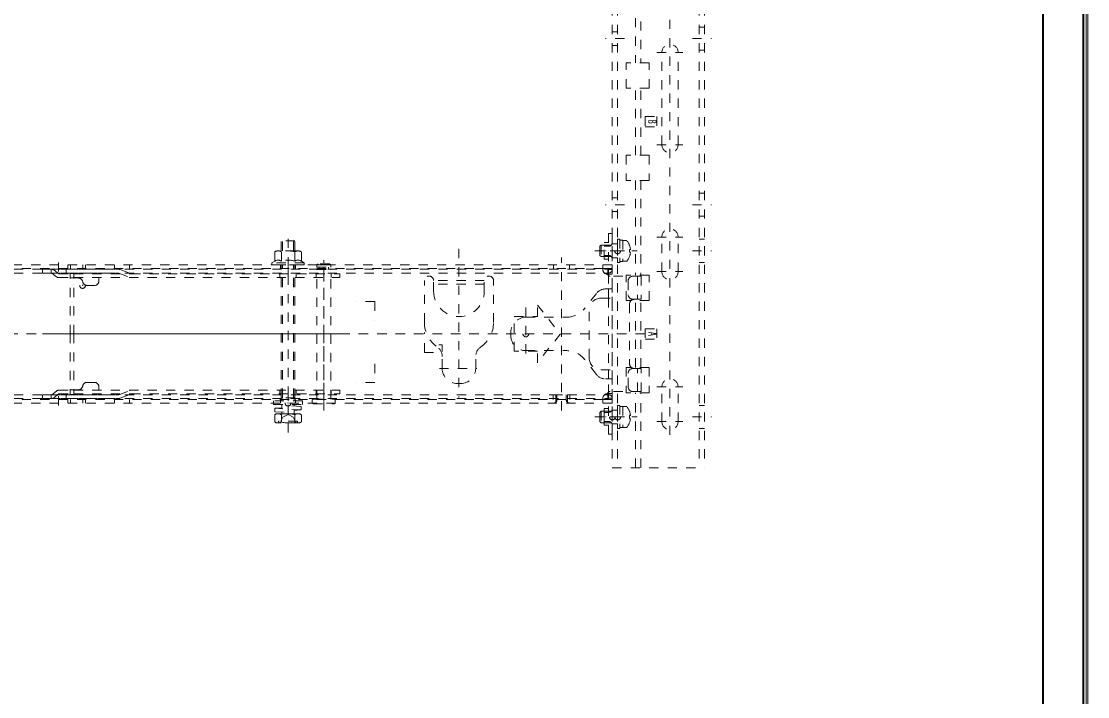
# Model space of a CAD drawing. Units: millimetres, scale not verified. Extents: x -63 to 62, y -57 to 57.
# Drawn here: x -6.43 to 5.13, y -0.61 to 6.71 of the extents above; entities that cross this region are included whole.
import ezdxf
from ezdxf.enums import TextEntityAlignment as Align

# ---------------------------------------------------------------- set-up
doc = ezdxf.new("R2010")
doc.units = ezdxf.units.MM
doc.header["$LTSCALE"] = 0.125
doc.header["$PDMODE"] = 32
doc.header["$PDSIZE"] = 0.0625
doc.linetypes.add('USER1', pattern=[1.4, 0.7, -0.7])
doc.layers.add('0-5_GAIKEI', color=1, linetype='USER1', lineweight=18)
doc.styles.add('ＭＳ ゴシック', font='')
doc.styles.get('ＭＳ ゴシック').set_extended_font_data('MS Gothic')

msp = doc.modelspace()

# ---------------------------------------------------------------- linework, layer by layer
at = {"layer": '0-5_GAIKEI', "linetype": 'Continuous'}
for p, q in [((5.1289, 29.8641), (5.1289, -6.8727)), ((5.0761, 29.8082), (5.0761, -6.8168)), ((5.079, -6.8168), (5.079, 29.8082)), ((5.0862, 29.8082), (5.0862, -6.8168)), ((4.6386, -6.4293), (4.6386, 29.4207)), ((4.6511, -6.4293), (4.6511, 29.4207))]:
    msp.add_line(p, q, dxfattribs=at)
at = {"layer": '0-5_GAIKEI'}
for p, q in [((-0.0239, 21.8707), (-0.0239, 1.8707)), ((0.0336, 21.8707), (0.0336, 1.8707)), ((0.9186, 21.8707), (0.9186, 1.8707)), ((0.9761, 21.8707), (0.9761, 1.8707)), ((0.6011, 21.5253), (0.6011, 2.179)), ((0.2261, 11.7433), (0.2261, 6.2582)), ((0.2836, 11.7072), (0.2836, 6.2582)), ((0.0336, 6.5957), (-0.0239, 6.5957)), ((0.9761, 6.6457), (0.9186, 6.6457)), ((0.1086, 6.5207), (-0.0989, 6.5207)), ((0.8436, 6.5207), (1.0511, 6.5207)), ((0.0336, 6.4457), (-0.0239, 6.4457)), ((0.4593, 6.3707), (0.7389, 6.3707)), ((0.5136, 5.3707), (0.5136, 6.3707)), ((0.6886, 5.3707), (0.6886, 6.3707)), ((0.9761, 6.3957), (0.9186, 6.3957)), ((0.3761, 6.2582), (0.1261, 6.2582)), ((0.1261, 5.9832), (0.1261, 6.2582)), ((0.3761, 5.9832), (0.3761, 6.2582)), ((0.3761, 5.9832), (0.1261, 5.9832)), ((0.2261, 5.2582), (0.2261, 5.9832)), ((0.2836, 5.2582), (0.2836, 5.9832)), ((0.3336, 5.6769), (0.4586, 5.6769)), ((0.3336, 5.6769), (0.3336, 5.5644)), ((0.4586, 5.6769), (0.4586, 5.5644)), ((0.3336, 5.5644), (0.4586, 5.5644)), ((0.4593, 5.3707), (0.7389, 5.3707)), ((0.3761, 5.2582), (0.1261, 5.2582)), ((0.1261, 5.2582), (0.1261, 4.9832)), ((0.3761, 5.2582), (0.3761, 4.9832)), ((0.3761, 4.9832), (0.1261, 4.9832)), ((0.2261, 4.9832), (0.2261, 3.9582)), ((0.2836, 4.9832), (0.2836, 3.9582)), ((0.0336, 4.7957), (-0.0239, 4.7957)), ((0.9761, 4.8457), (0.9186, 4.8457)), ((0.1086, 4.7207), (-0.0989, 4.7207)), ((0.0336, 4.6457), (-0.0239, 4.6457)), ((0.8436, 4.7207), (1.0511, 4.7207)), ((0.9761, 4.5957), (0.9186, 4.5957)), ((-0.0639, 4.4082), (-0.0239, 4.4082)), ((-0.0639, 4.4082), (-0.0639, 4.0207)), ((-0.0239, 4.4082), (-0.0239, 4.0207)), ((-3.6142, 4.2207), (-3.6142, 4.3307)), ((-3.4642, 4.3307), (-3.6142, 4.3307)), ((-3.5992, 4.2207), (-3.5992, 4.3307)), ((-3.5392, 4.3524), (-3.5392, 2.2307)), ((-3.4792, 4.2207), (-3.4792, 4.3307)), ((-3.4642, 4.2207), (-3.4642, 4.3307)), ((-0.1589, 4.2699), (-0.1456, 4.2832)), ((-0.1456, 4.2832), (-0.1456, 4.1582)), ((-0.1456, 4.2832), (-0.1139, 4.2832)), ((-0.1139, 4.1307), (-0.1139, 4.3107)), ((-0.0639, 4.3107), (-0.1139, 4.3107)), ((-0.1139, 4.1307), (-0.1139, 4.3107)), ((-0.1139, 4.3107), (-0.0639, 4.3107)), ((-0.0349, 4.2832), (-0.1139, 4.2832)), ((0.0336, 4.2957), (-0.0239, 4.2957)), ((0.0336, 4.3457), (0.0336, 4.0957)), ((0.0586, 4.3457), (0.0336, 4.3457)), ((0.0586, 4.3457), (0.0586, 4.0957)), ((0.0911, 4.3357), (0.0586, 4.3357)), ((0.0911, 4.3357), (0.0911, 4.1057)), ((0.0911, 4.3332), (0.1323, 4.3332)), ((0.4593, 4.3707), (0.7389, 4.3707)), ((0.5136, 3.9957), (0.5136, 4.3707)), ((0.6886, 3.9957), (0.6886, 4.3707)), ((0.9761, 4.3457), (0.9186, 4.3457)), ((-3.6836, 4.1089), (-3.6836, 4.21)), ((-3.431, 4.2207), (-3.6475, 4.2207)), ((-3.6114, 4.1089), (-3.6114, 4.21)), ((-3.4671, 4.1089), (-3.4671, 4.21)), ((-3.3949, 4.1089), (-3.3949, 4.21)), ((-1.6864, 4.2431), (-1.6864, 2.6328)), ((-0.2127, 4.2207), (0.2454, 4.2207)), ((0.0511, 4.2207), (-0.1889, 4.2207)), ((-0.1589, 4.2699), (-0.1589, 4.1715)), ((-0.1589, 4.1715), (-0.1456, 4.1582)), ((-0.0639, 4.2707), (-0.1139, 4.2707)), ((-0.0639, 4.1707), (-0.1139, 4.1707)), ((0.1086, 4.2207), (-0.0989, 4.2207)), ((0.1629, 4.2057), (0.1629, 4.2357)), ((0.1729, 4.2357), (0.1629, 4.2357)), ((0.1729, 4.2057), (0.1629, 4.2057)), ((0.8436, 4.2207), (1.0511, 4.2207)), ((-0.0239, 4.0707), (-11.8739, 4.0707)), ((-6.0267, 4.0957), (-6.0267, 3.9007)), ((-5.9255, 4.0707), (-5.9255, 4.0307)), ((-5.8955, 4.0707), (-5.8955, 4.0307)), ((-5.763, 4.0707), (-5.763, 4.0307)), ((-5.733, 4.0707), (-5.733, 4.0307)), ((-5.4189, 4.0707), (-5.4189, 4.0307)), ((-5.2564, 4.0707), (-5.2564, 4.0307)), ((-3.7142, 4.0907), (-3.6836, 4.1089)), ((-3.3642, 4.0907), (-3.7142, 4.0907)), ((-3.7142, 4.0707), (-3.7142, 4.0907)), ((-3.3642, 4.0707), (-3.7142, 4.0707)), ((-3.6205, 4.0707), (-3.6205, 4.0307)), ((-3.5992, 2.6282), (-3.5992, 4.0707)), ((-3.4792, 2.6282), (-3.4792, 4.0707)), ((-3.4642, 2.6282), (-3.4642, 4.0707)), ((-3.458, 4.0707), (-3.458, 4.0307)), ((-3.3642, 4.0907), (-3.3949, 4.1089)), ((-3.3642, 4.0707), (-3.3642, 4.0907)), ((-3.2267, 4.0694), (-3.2142, 4.0819)), ((-3.2267, 4.0694), (-3.0767, 4.0694)), ((-3.2267, 4.0694), (-3.2267, 4.0444)), ((-3.0892, 4.0819), (-3.2142, 4.0819)), ((-3.1517, 2.4894), (-3.1517, 4.1201)), ((-3.0767, 4.0694), (-3.0892, 4.0819)), ((-3.0767, 4.0694), (-3.0767, 4.0444)), ((-0.6614, 4.0707), (-0.6614, 4.0307)), ((-0.5739, 2.4907), (-0.5739, 4.1482)), ((-0.4864, 4.0707), (-0.4864, 4.0307)), ((-0.1456, 4.1582), (-0.1139, 4.1582)), ((-0.1264, 4.0707), (-0.1264, 4.0181)), ((-0.0349, 4.1582), (-0.1139, 4.1582)), ((-0.0639, 4.1307), (-0.1139, 4.1307)), ((-0.0639, 4.1307), (-0.1139, 4.1307)), ((0.0336, 4.1457), (-0.0239, 4.1457)), ((-0.0239, 4.0307), (-0.0239, 4.0707)), ((0.0336, 4.0957), (0.0586, 4.0957)), ((0.0586, 4.1057), (0.0911, 4.1057)), ((0.0911, 4.1082), (0.1323, 4.1082)), ((0.9761, 4.0957), (0.9186, 4.0957)), ((-11.9089, 4.0207), (-0.0639, 4.0207)), ((-11.9089, 3.9807), (-0.0639, 3.9807)), ((-0.1264, 4.0307), (-11.3489, 4.0307)), ((-6.2017, 4.0207), (-5.3736, 4.0207)), ((-6.108, 4.0207), (-6.108, 3.9807)), ((-6.0992, 3.9807), (-6.0497, 3.9398)), ((-6.0738, 4.0115), (-6.0242, 3.9707)), ((-6.0242, 3.9707), (-5.9017, 3.9707)), ((-6.0242, 3.9307), (-5.9017, 3.9307)), ((-5.9455, 4.0207), (-5.9455, 3.9807)), ((-5.9017, 3.3207), (-5.9017, 3.9769)), ((-5.9017, 3.9769), (-5.8617, 3.9769)), ((-5.8617, 3.3207), (-5.8617, 3.9769)), ((-5.8617, 3.9707), (-5.2401, 3.9707)), ((-5.8617, 3.9307), (-2.9767, 3.9307)), ((-5.5892, 3.8957), (-5.5892, 3.9307)), ((-5.3736, 3.9807), (-5.2549, 3.9335)), ((-5.3589, 4.0179), (-5.2401, 3.9707)), ((-5.2401, 3.9707), (-2.9767, 3.9707)), ((-3.6267, 3.9707), (-3.6267, 3.9307)), ((-3.5392, 4.0457), (-3.5392, 3.8507)), ((-3.4517, 3.9707), (-3.4517, 3.9307)), ((-3.233, 3.9707), (-3.233, 3.9307)), ((-3.2267, 4.0444), (-3.0767, 4.0444)), ((-3.2267, 4.0194), (-3.0767, 4.0194)), ((-3.2267, 2.6144), (-3.2267, 4.0194)), ((-3.2017, 4.0444), (-3.2017, 4.0194)), ((-3.1517, 4.0457), (-3.1517, 3.8507)), ((-3.1517, 3.3207), (-3.1517, 3.9307)), ((-3.1017, 4.0444), (-3.1017, 4.0194)), ((-3.0767, 2.6144), (-3.0767, 4.0194)), ((-3.0705, 3.9707), (-3.0705, 3.9307)), ((-2.9767, 3.9307), (-2.9767, 3.9707)), ((-0.0239, 4.0307), (-0.1264, 4.0307)), ((-0.0764, 3.9682), (-0.0239, 3.9682)), ((-0.0739, 3.9807), (-0.0739, 4.0207)), ((-0.0739, 3.9707), (-0.0739, 3.9807)), ((-0.0639, 4.0182), (-0.0639, 3.9682)), ((-0.0239, 4.0182), (-0.0639, 4.0182)), ((-0.0639, 3.9682), (-0.0639, 3.8082)), ((0.2886, 3.9457), (-0.0489, 3.9457)), ((-0.0239, 2.6232), (-0.0239, 4.0182)), ((0.3761, 3.9582), (0.1261, 3.9582)), ((0.2486, 3.9457), (0.2486, 3.6957)), ((0.2886, 3.9457), (0.2886, 3.6957)), ((0.3761, 3.6832), (0.3761, 3.9582)), ((0.4593, 3.9957), (0.7389, 3.9957)), ((-5.9017, 3.9269), (-5.8617, 3.9269)), ((-5.8142, 3.9269), (-5.8617, 3.9269)), ((-5.6392, 3.8457), (-5.716, 3.8457)), ((-2.0614, 3.4457), (-2.0614, 3.8982)), ((-1.4114, 3.8982), (-1.9614, 3.8982)), ((-1.9614, 3.7832), (-1.9614, 3.8982)), ((-1.4114, 3.8582), (-1.9614, 3.8582)), ((-1.4114, 3.7832), (-1.4114, 3.8982)), ((-1.3114, 3.4457), (-1.3114, 3.8982)), ((0.1486, 3.8957), (0.1486, 3.7457)), ((-0.1963, 3.7603), (-0.3239, 3.5977)), ((-0.1489, 3.7082), (-0.0239, 3.7082)), ((-0.0239, 3.8082), (-0.0979, 3.8082)), ((-0.0639, 3.8082), (-0.0639, 3.7082)), ((-0.0639, 3.7082), (-0.0639, 2.9332)), ((-2.5989, 3.6707), (-2.7989, 3.6707)), ((-2.5989, 3.6707), (-2.5989, 3.4707)), ((-0.9614, 3.6082), (-0.9614, 3.0332)), ((0.1636, 3.6457), (0.1636, 2.9957)), ((0.2886, 3.6957), (0.1986, 3.6957)), ((0.2261, 2.9582), (0.2261, 3.6832)), ((0.2836, 2.9582), (0.2836, 3.6832)), ((-1.0864, 3.5082), (-0.8364, 3.5082)), ((-1.0864, 3.1332), (-1.0864, 3.5082)), ((-0.9614, 3.5019), (-0.5181, 3.5019)), ((-0.2739, 3.0582), (-0.2739, 3.5832)), ((0.3336, 3.3769), (0.3336, 3.2644)), ((0.3336, 3.3769), (0.4586, 3.3769)), ((0.4586, 3.3769), (0.4586, 3.2644)), ((-12.374, 3.3207), (0.4532, 3.3207)), ((0.1305, 3.3207), (-11.7381, 3.3207)), ((-2.9767, 3.3207), (-6.2017, 3.3207)), ((-5.9017, 3.3207), (-5.9017, 2.6644)), ((-5.8617, 3.3207), (-5.8617, 2.6644)), ((-3.1517, 3.3207), (-3.1517, 2.7107)), ((-2.0614, 3.1207), (-2.0614, 3.3358)), ((-1.1239, 3.3019), (-1.1239, 3.3394)), ((0.3336, 3.2644), (0.4586, 3.2644)), ((-1.8677, 3.2008), (-1.9049, 3.2008)), ((-1.8677, 3.2008), (-1.8677, 3.1314)), ((-0.8364, 3.1332), (-1.0864, 3.1332)), ((-0.9614, 3.1394), (-0.5181, 3.1394)), ((-2.0614, 3.1207), (-1.9629, 3.1207)), ((-1.8677, 2.9457), (-1.8677, 3.0758)), ((-1.5052, 2.9457), (-1.5052, 3.0758)), ((-0.1963, 2.881), (-0.3239, 3.0437)), ((-2.5989, 2.9957), (-2.5989, 2.7957)), ((-1.899, 2.9457), (-1.4934, 2.9457)), ((-0.1489, 2.9332), (-0.0239, 2.9332)), ((-0.0639, 2.9332), (-0.0639, 2.8332)), ((0.1486, 2.7457), (0.1486, 2.8957)), ((0.2886, 2.9457), (0.1986, 2.9457)), ((0.2486, 2.6957), (0.2486, 2.9457)), ((0.2886, 2.6957), (0.2886, 2.9457)), ((0.3761, 2.9582), (0.3761, 2.6832)), ((-5.6392, 2.7957), (-5.716, 2.7957)), ((-3.5392, 2.5957), (-3.5392, 2.7907)), ((-3.1517, 2.5957), (-3.1517, 2.7907)), ((-2.5989, 2.7957), (-2.7989, 2.7957)), ((-1.7052, 2.7832), (-1.6677, 2.7832)), ((-0.0239, 2.8332), (-0.0979, 2.8332)), ((-0.0639, 2.6732), (-0.0639, 2.8332)), ((-11.9089, 2.6607), (-0.0639, 2.6607)), ((-6.108, 2.6207), (-6.108, 2.6607)), ((-6.0992, 2.6607), (-6.0497, 2.7015)), ((-6.0738, 2.6298), (-6.0242, 2.6707)), ((-6.0267, 2.5457), (-6.0267, 2.7407)), ((-6.0242, 2.7107), (-5.9017, 2.7107)), ((-6.0242, 2.6707), (-5.9017, 2.6707)), ((-5.9455, 2.6207), (-5.9455, 2.6607)), ((-5.9017, 2.7144), (-5.8617, 2.7144)), ((-5.9017, 2.6644), (-5.8617, 2.6644)), ((-5.8142, 2.7144), (-5.8617, 2.7144)), ((-5.8617, 2.7107), (-2.9767, 2.7107)), ((-5.8617, 2.6707), (-5.2401, 2.6707)), ((-5.5892, 2.7457), (-5.5892, 2.7107)), ((-5.3736, 2.6607), (-5.2549, 2.7079)), ((-5.3589, 2.6235), (-5.2401, 2.6707)), ((-5.2401, 2.6707), (-2.9767, 2.6707)), ((-3.6267, 2.6707), (-3.6267, 2.7107)), ((-3.4517, 2.6707), (-3.4517, 2.7107)), ((-3.233, 2.6707), (-3.233, 2.7107)), ((-3.0705, 2.6707), (-3.0705, 2.7107)), ((-2.9767, 2.7107), (-2.9767, 2.6707)), ((-0.6639, 2.6607), (-0.4839, 2.6607)), ((-0.6639, 2.6107), (-0.6639, 2.6607)), ((-0.6364, 2.5816), (-0.6364, 2.6607)), ((-0.6239, 2.6107), (-0.6239, 2.6607)), ((-0.5239, 2.6107), (-0.5239, 2.6607)), ((-0.5114, 2.5816), (-0.5114, 2.6607)), ((-0.4839, 2.6107), (-0.4839, 2.6607)), ((-0.0764, 2.6732), (-0.0239, 2.6732)), ((-0.0739, 2.6707), (-0.0739, 2.6607)), ((-0.0739, 2.6607), (-0.0739, 2.6207)), ((-0.0639, 2.6232), (-0.0639, 2.6732)), ((0.2886, 2.6957), (-0.0489, 2.6957)), ((0.3761, 2.6832), (0.1261, 2.6832)), ((0.2261, 1.8707), (0.2261, 2.6832)), ((0.2836, 1.8707), (0.2836, 2.6832)), ((0.4593, 2.7457), (0.7389, 2.7457)), ((0.5136, 2.3707), (0.5136, 2.7457)), ((0.6886, 2.3707), (0.6886, 2.7457)), ((-11.9089, 2.6207), (-0.0639, 2.6207)), ((-0.0239, 2.5707), (-11.8739, 2.5707)), ((-0.1264, 2.6107), (-11.3489, 2.6107)), ((-6.2017, 2.6207), (-5.3736, 2.6207)), ((-5.9255, 2.5707), (-5.9255, 2.6107)), ((-5.8955, 2.5707), (-5.8955, 2.6107)), ((-5.763, 2.5707), (-5.763, 2.6107)), ((-5.733, 2.5707), (-5.733, 2.6107)), ((-5.4189, 2.5707), (-5.4189, 2.6107)), ((-5.2564, 2.5707), (-5.2564, 2.6107)), ((-3.6955, 2.5957), (-3.6955, 2.5557)), ((-3.383, 2.5957), (-3.6955, 2.5957)), ((-3.6955, 2.5557), (-3.383, 2.5557)), ((-3.6205, 2.5707), (-3.6205, 2.6107)), ((-3.6067, 2.6132), (-3.6142, 2.6282)), ((-3.6067, 2.6132), (-3.5992, 2.6282)), ((-3.6067, 2.5957), (-3.6067, 2.6132)), ((-3.6067, 2.5101), (-3.6067, 2.5557)), ((-3.4717, 2.6132), (-3.4792, 2.6282)), ((-3.4717, 2.6132), (-3.4642, 2.6282)), ((-3.4717, 2.5957), (-3.4717, 2.6132)), ((-3.4717, 2.5387), (-3.4717, 2.5557)), ((-3.458, 2.5707), (-3.458, 2.6107)), ((-3.383, 2.5557), (-3.383, 2.5957)), ((-3.2767, 2.5769), (-3.2767, 2.6019)), ((-3.2642, 2.6144), (-3.0392, 2.6144)), ((-3.2642, 2.5644), (-3.0392, 2.5644)), ((-3.0267, 2.5769), (-3.0267, 2.6019)), ((-0.1264, 2.5707), (-0.1264, 2.6233)), ((-0.0239, 2.6107), (-0.1264, 2.6107)), ((-0.0239, 2.6232), (-0.0639, 2.6232)), ((-0.0639, 2.2332), (-0.0639, 2.6144)), ((-0.0239, 2.2332), (-0.0239, 2.6144)), ((-0.0239, 2.6107), (-0.0239, 2.5707)), ((0.0336, 2.5457), (0.0336, 2.2957)), ((0.0586, 2.5457), (0.0336, 2.5457)), ((0.0586, 2.5457), (0.0586, 2.2957)), ((0.9761, 2.5457), (0.9186, 2.5457)), ((-3.6642, 2.4557), (-3.6836, 2.4445)), ((-3.6836, 2.3668), (-3.6836, 2.4445)), ((-3.6817, 2.5151), (-3.6067, 2.52)), ((-3.3967, 2.4963), (-3.6817, 2.5151)), ((-3.6817, 2.5151), (-3.6817, 2.4776)), ((-3.6817, 2.4776), (-3.5392, 2.4682)), ((-3.4142, 2.4557), (-3.6642, 2.4557)), ((-3.6642, 2.4557), (-3.4142, 2.4557)), ((-3.6114, 2.3668), (-3.6114, 2.4445)), ((-3.6067, 2.4557), (-3.6067, 2.4726)), ((-3.5962, 2.4169), (-3.5392, 2.4472)), ((-3.4823, 2.4169), (-3.5392, 2.4472)), ((-3.4717, 2.4557), (-3.4717, 2.5012)), ((-3.3967, 2.4963), (-3.4717, 2.4914)), ((-3.4671, 2.3668), (-3.4671, 2.4445)), ((-3.3949, 2.4445), (-3.4142, 2.4557)), ((-3.3967, 2.4963), (-3.3967, 2.5338)), ((-3.3949, 2.3668), (-3.3949, 2.4445)), ((-0.1589, 2.4699), (-0.1456, 2.4832)), ((-0.1589, 2.4699), (-0.1589, 2.3715)), ((-0.1456, 2.4832), (-0.1456, 2.3582)), ((-0.1456, 2.4832), (-0.1139, 2.4832)), ((-0.1139, 2.3307), (-0.1139, 2.5107)), ((-0.1139, 2.5107), (-0.0639, 2.5107)), ((-0.0349, 2.4832), (-0.1139, 2.4832)), ((-0.0639, 2.4707), (-0.1139, 2.4707)), ((0.0336, 2.4957), (-0.0239, 2.4957)), ((0.0911, 2.5357), (0.0586, 2.5357)), ((0.0911, 2.5357), (0.0911, 2.3057)), ((0.0911, 2.5332), (0.1323, 2.5332)), ((0.1629, 2.4057), (0.1629, 2.4357)), ((0.1729, 2.4357), (0.1629, 2.4357)), ((-3.6642, 2.3557), (-3.6836, 2.3668)), ((-3.4142, 2.3557), (-3.6642, 2.3557)), ((-3.6417, 2.3557), (-3.6417, 2.3757)), ((-3.4367, 2.3757), (-3.6417, 2.3757)), ((-3.6167, 2.3757), (-3.5962, 2.4169)), ((-3.4617, 2.3757), (-3.4823, 2.4169)), ((-3.4367, 2.3557), (-3.4367, 2.3757)), ((-3.3949, 2.3668), (-3.4142, 2.3557)), ((-0.2127, 2.4207), (0.2454, 2.4207)), ((0.0511, 2.4207), (-0.1889, 2.4207)), ((-0.1589, 2.3715), (-0.1456, 2.3582)), ((-0.1456, 2.3582), (-0.1139, 2.3582)), ((-0.0639, 2.3707), (-0.1139, 2.3707)), ((-0.0349, 2.3582), (-0.1139, 2.3582)), ((-0.0639, 2.3307), (-0.1139, 2.3307)), ((-0.0639, 2.3307), (-0.1139, 2.3307)), ((0.1086, 2.4207), (-0.0989, 2.4207)), ((0.0336, 2.3457), (-0.0239, 2.3457)), ((0.1729, 2.4057), (0.1629, 2.4057)), ((0.4593, 2.3707), (0.7389, 2.3707)), ((0.8436, 2.4207), (1.0511, 2.4207)), ((-0.0639, 2.2332), (-0.0239, 2.2332)), ((0.0336, 2.2957), (0.0586, 2.2957)), ((0.0586, 2.3057), (0.0911, 2.3057)), ((0.0911, 2.3082), (0.1323, 2.3082)), ((0.9761, 2.2957), (0.9186, 2.2957)), ((-0.0239, 1.8707), (0.9761, 1.8707))]:
    msp.add_line(p, q, dxfattribs=at)
at = {"layer": '0-5_GAIKEI', "linetype": 'Continuous'}
msp.add_lwpolyline([(5.1113, -6.8727), (5.1113, 29.8641), (5.1289, 29.8641)], dxfattribs=at)
at = {"layer": '0-5_GAIKEI'}
for points in [[(-3.4642, 2.6282), (-3.6142, 2.6282), (-3.6142, 4.0707)], [(-6.2017, 4.0207), (-6.2017, 3.9807), (-5.3736, 3.9807)], [(0.3761, 3.6832), (0.1261, 3.6832), (0.1261, 3.9582)], [(-0.8364, 3.5082), (-0.8364, 3.6332), (-0.5864, 3.3207)], [(-0.5864, 3.3207), (-0.8364, 3.0082), (-0.8364, 3.1332)], [(0.3761, 2.9582), (0.1261, 2.9582), (0.1261, 2.6832)], [(-6.2017, 2.6207), (-6.2017, 2.6607), (-5.3736, 2.6607)], [(-3.3967, 2.5338), (-3.5392, 2.5432), (-3.5392, 2.4682)], [(-0.0639, 2.5107), (-0.1139, 2.5107), (-0.1139, 2.3307)]]:
    msp.add_lwpolyline(points, dxfattribs=at)
for centre, radius, start, end in [((0.6011, 6.3707), 0.0875, 0, 180), ((0.6011, 5.3707), 0.0875, 180, 0), ((0.6011, 4.3707), 0.0875, 0, 180), ((-0.0639, 4.3107), 0.04, 270, 0), ((-0.0005, 4.2207), 0.174, 4.94446, 40.27261), ((-3.6475, 4.1542), 0.0665, 57.13278, 122.86722), ((-3.5392, 3.9707), 0.25, 73, 107), ((-3.431, 4.1542), 0.0665, 57.13278, 122.86722), ((-0.0639, 4.1307), 0.04, 0, 90), ((-0.0005, 4.2207), 0.174, 319.72739, 355.05554), ((-3.6475, 4.0531), 0.0665, 57.13278, 122.86722), ((-3.5392, 3.8696), 0.25, 73.22135, 107.12), ((-3.431, 4.0531), 0.0665, 57.13278, 122.86722), ((-6.0992, 3.9807), 0.04, 50.49074, 90), ((-6.0242, 3.9707), 0.04, 230.49074, 270), ((-5.3736, 3.9807), 0.04, 68.33028, 90), ((-5.2401, 3.9707), 0.04, 248.33028, 270), ((-2.0114, 3.8982), 0.05, 0, 180), ((-1.3614, 3.8982), 0.05, 0, 180), ((-0.0764, 4.0182), 0.05, 180, 270), ((-0.0489, 3.9707), 0.025, 180, 270), ((-0.0639, 4.0207), 0.04, 270, 0), ((0.1986, 3.8957), 0.05, 90, 180), ((0.6011, 3.9957), 0.0875, 180, 0), ((-5.8142, 3.8769), 0.05, 10.80692, 90), ((-5.716, 3.8957), 0.05, 190.80692, 270), ((-5.6392, 3.8957), 0.05, 270, 0), ((-1.6864, 3.7832), 0.275, 180, 0), ((-0.1489, 3.5832), 0.125, 90, 180), ((-0.0979, 3.6832), 0.125, 90, 141.89242), ((0.1986, 3.7457), 0.05, 180, 270), ((-0.5206, 3.7519), 0.25, 270, 321.89242), ((0.2136, 3.6457), 0.05, 90, 180), ((-0.9614, 3.3394), 0.1625, 90, 180), ((-1.7364, 3.4457), 0.325, 180, 235.28851), ((-1.6364, 3.4457), 0.325, 304.71149, 0), ((-0.9614, 3.3019), 0.1625, 180, 270), ((-1.9927, 3.0758), 0.125, 0, 55.28851), ((-1.3802, 3.0758), 0.125, 124.71149, 180), ((-0.5206, 2.8894), 0.25, 38.10758, 90), ((-0.1489, 3.0582), 0.125, 180, 270), ((-1.7052, 2.9457), 0.1625, 180, 270), ((-1.6677, 2.9457), 0.1625, 270, 0), ((0.1986, 2.8957), 0.05, 90, 180), ((0.2136, 2.9957), 0.05, 180, 270), ((-5.716, 2.7457), 0.05, 90, 169.19308), ((-5.6392, 2.7457), 0.05, 0, 90), ((-0.0979, 2.9582), 0.125, 218.10758, 270), ((0.6011, 2.7457), 0.0875, 0, 180), ((-6.0242, 2.6707), 0.04, 90, 129.50926), ((-5.8142, 2.7644), 0.05, 270, 349.19308), ((-5.2401, 2.6707), 0.04, 90, 111.66972), ((-0.0764, 2.6232), 0.05, 90, 180), ((-0.0489, 2.6707), 0.025, 90, 180), ((-0.0639, 2.6207), 0.04, 0, 90), ((0.1986, 2.7457), 0.05, 180, 270), ((-6.0992, 2.6607), 0.04, 270, 309.50926), ((-5.3736, 2.6607), 0.04, 270, 291.66972), ((-3.2642, 2.6019), 0.0125, 90, 180), ((-3.2642, 2.5769), 0.0125, 180, 270), ((-3.0392, 2.6019), 0.0125, 0, 90), ((-3.0392, 2.5769), 0.0125, 270, 0), ((-0.6639, 2.6107), 0.04, 270, 0), ((-0.4839, 2.6107), 0.04, 180, 270), ((-3.6475, 2.3918), 0.0639, 55.61575, 124.38425), ((-3.5392, 2.2168), 0.2388, 72.41205, 107.58795), ((-3.431, 2.3918), 0.0639, 55.61575, 124.38425), ((-0.0639, 2.5107), 0.04, 270, 0), ((-0.0005, 2.4207), 0.174, 4.94446, 40.27261), ((-3.6475, 2.4196), 0.0639, 235.61575, 304.38425), ((-3.5392, 2.5945), 0.2388, 252.41205, 287.58795), ((-3.431, 2.4196), 0.0639, 235.61575, 304.38425), ((-0.0639, 2.3307), 0.04, 0, 90), ((-0.0005, 2.4207), 0.174, 319.72739, 355.05554), ((0.6011, 2.3707), 0.0875, 180, 0)]:
    msp.add_arc(centre, radius, start, end, dxfattribs=at)
for p in [(0.0336, 4.2207), (-5.766, 3.8457), (-0.9614, 3.3207), (-3.5392, 2.5707), (-0.0239, 2.4207), (0.0336, 2.4207)]:
    msp.add_point(p, dxfattribs=at)

# ---------------------------------------------------------------- texts
at = {"layer": '0-5_GAIKEI', "color": 7, "style": 'ＭＳ ゴシック', "width": 0.75}
for s, p in [('B', (0.3376, 5.6441)), ('A', (0.3388, 3.3441))]:
    msp.add_text(s, height=0.0916, rotation=270, dxfattribs=at).set_placement(p, align=Align.BOTTOM_LEFT)

doc.saveas('drawing.dxf')
